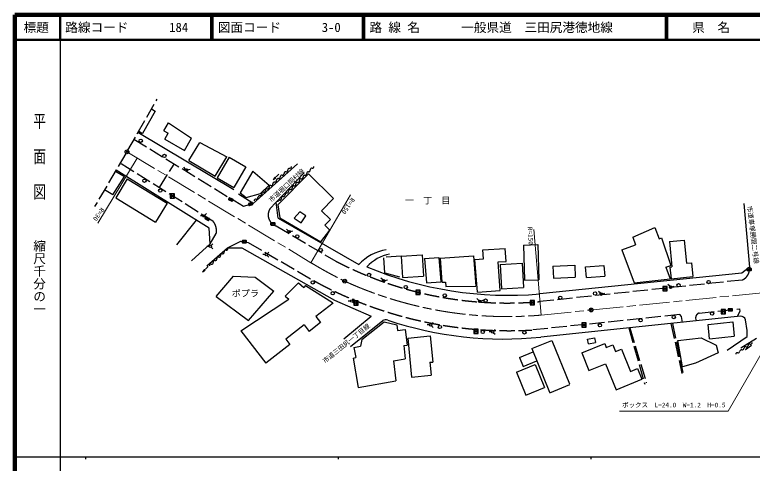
# Model space of a CAD drawing. Units: millimetres, scale not verified. Extents: x 40000 to 680000, y 20000 to 380000.
# Drawn here: x 40000 to 331906, y 202409 to 380000 of the extents above; entities that cross this region are included whole.
import ezdxf
from ezdxf.enums import TextEntityAlignment as Align

# ---------------------------------------------------------------- set-up
doc = ezdxf.new("R2010")
doc.units = ezdxf.units.MM
doc.header["$LTSCALE"] = 1000
doc.header["$PDMODE"] = 32
doc.header["$PDSIZE"] = 500
doc.linetypes.add('CHAIN', pattern=[18.5, 12, -1.5, 3.5, -1.5])
doc.linetypes.add('DASHED', pattern=[7.5, 6, -1.5])
for name, color, linetype, lineweight in [('M-BGD', 7, 'Continuous', 25), ('M-BGD-EXST', 7, 'Continuous', 25), ('M-BMK', 2, 'CHAIN', 13), ('M-BMK-SRVR', 3, 'Continuous', 25), ('M-STR-HTXT', 7, 'Continuous', 13), ('M-TTL', 2, 'Continuous', 140), ('M-TTL-BAND', 7, 'Continuous', 25), ('M-TTL-LINE', 7, 'Continuous', 50)]:
    doc.layers.add(name, color=color, linetype=linetype, lineweight=lineweight)
for name, color, linetype in [('M-BMK-HTXT', 7, 'Continuous'), ('M-OTRS', 6, 'Continuous'), ('M-TTL-TXT', 7, 'Continuous')]:
    doc.layers.add(name, color=color, linetype=linetype)
doc.styles.add('@ＭＳ ゴシック', font='')
doc.styles.add('ＭＳ ゴシック', font='')
doc.styles.get('@ＭＳ ゴシック').set_extended_font_data('@MS Gothic')
doc.styles.get('ＭＳ ゴシック').set_extended_font_data('MS Gothic')

# ---------------------------------------------------------------- blocks, each defined once
blk = doc.blocks.new('open_arrow')
at = {"color": 0, "linetype": 'Continuous', "lineweight": -2}
blk.add_lwpolyline([(7.5, 1.25), (0, 0), (7.5, -1.25)], dxfattribs=at)

msp = doc.modelspace()

# ---------------------------------------------------------------- hatches: boundary and pattern name
at = {"layer": 'M-BGD-EXST'}
for points in [[(125182, 307000, 1), (124943, 307106, 1)], [(125640, 306797, 1), (125401, 306903, 1)], [(126098, 306594, 1), (125859, 306700, 1)], [(133040, 304945, 1), (132794, 304856, 1)], [(133511, 305115, 1), (133266, 305027, 1)], [(133983, 305285, 1), (133737, 305197, 1)], [(115869, 299437, 1), (115639, 299562, 1)], [(116310, 299198, 1), (116080, 299323, 1)], [(116750, 298960, 1), (116520, 299084, 1)], [(141778, 297173, 1), (141517, 297173, 1)], [(142279, 297173, 1), (142018, 297173, 1)], [(142781, 297173, 1), (142519, 297173, 1)], [(130486, 290146, 1), (130224, 290146, 1)], [(130987, 290146, 1), (130725, 290146, 1)], [(131488, 290146, 1), (131226, 290146, 1)], [(330303, 279171, 1), (330042, 279171, 1)], [(330805, 279171, 1), (330543, 279171, 1)], [(331306, 279171, 1), (331044, 279171, 1)], [(322844, 263155, 1), (322582, 263155, 1)], [(323345, 263155, 1), (323084, 263155, 1)], [(323846, 263155, 1), (323585, 263155, 1)]]:
    msp.add_hatch(color=256, dxfattribs=at).paths.add_polyline_path(points)

# ---------------------------------------------------------------- linework, layer by layer
at = {"layer": 'M-BGD', "linetype": 'DASHED'}
for p, q in [((84778, 326370), (96329, 346607)), ((130516, 304050), (87177, 330573)), ((84024, 325073), (71573, 304024)), ((82055, 321112), (118355, 298402)), ((97258, 311601), (103063, 320851)), ((134383, 305309), (130516, 304050)), ((143478, 305774), (140961, 303135)), ((143422, 296427), (167036, 282452)), ((117390, 289290), (119764, 293331)), ((124204, 287759), (129499, 290291)), ((129499, 290291), (132447, 289787)), ((132447, 289787), (160016, 273803)), ((192932, 284437), (186073, 284002)), ((186466, 277812), (186073, 284002)), ((186466, 277812), (193472, 275909)), ((327932, 274970), (247721, 266424)), ((310830, 261864), (326818, 263492)), ((326818, 263492), (326971, 262547)), ((303240, 261252), (244602, 255161)), ((303883, 260564), (303240, 261252)), ((304292, 258203), (303883, 260564)), ((309488, 259865), (309664, 258763)), ((326047, 260532), (326971, 262547)), ((299738, 257729), (304089, 237907)), ((300356, 257793), (304387, 238330)), ((282997, 255983), (289338, 233759)), ((283468, 256033), (289942, 234304))]:
    msp.add_line(p, q, dxfattribs=at)
at = {"layer": 'M-BGD'}
for p, q in [((95640, 341865), (90604, 333021)), ((94117, 342732), (95640, 341865)), ((99043, 334001), (100864, 337191)), ((100864, 337191), (110008, 331142)), ((126678, 310623), (88760, 333346)), ((89072, 333894), (90604, 333021)), ((99043, 334001), (100704, 333052)), ((99368, 330711), (100704, 333052)), ((99368, 330711), (107207, 326236)), ((107207, 326236), (110008, 331142)), ((108844, 322252), (113264, 329475)), ((113264, 329475), (123885, 323703)), ((108844, 322252), (119373, 316064)), ((119373, 316064), (123885, 323703)), ((124844, 323572), (120125, 315432)), ((124844, 323572), (131452, 319741)), ((116920, 295539), (80102, 318442)), ((131452, 319741), (126734, 311601)), ((151893, 320909), (134383, 305309)), ((78853, 308637), (83381, 315980)), ((79912, 318120), (83381, 315980)), ((120125, 315432), (126734, 311601)), ((134295, 318069), (129275, 309465)), ((134295, 318069), (140711, 312526)), ((142340, 314808), (144483, 316907)), ((154618, 317458), (143478, 305774)), ((144190, 304762), (156278, 317055)), ((156278, 317055), (166202, 307296)), ((84528, 314987), (79971, 307466)), ((84528, 314987), (100271, 305447)), ((137315, 309174), (140711, 312526)), ((78853, 308637), (75518, 310694)), ((129275, 309465), (131566, 307611)), ((79971, 307466), (95714, 297927)), ((134383, 305309), (128558, 309019)), ((131566, 307611), (137315, 309174)), ((161408, 302420), (166202, 307296)), ((100271, 305447), (95714, 297927)), ((144299, 299391), (143478, 305774)), ((144190, 304762), (144888, 299539)), ((328552, 305254), (330816, 280058)), ((152859, 301942), (150583, 299448)), ((155233, 300407), (152859, 301942)), ((161408, 302420), (164953, 298935)), ((104149, 288902), (111901, 298660)), ((144299, 299391), (176171, 281093)), ((144888, 299539), (161203, 290084)), ((150583, 299448), (153421, 297613)), ((153421, 297613), (155233, 300407)), ((162738, 296682), (164953, 298935)), ((117390, 289290), (116920, 295539)), ((162738, 296682), (164698, 294755)), ((284590, 291923), (293352, 295729)), ((293352, 295729), (294999, 291324)), ((161203, 290084), (164698, 294755)), ((284590, 291923), (285722, 288895)), ((109963, 282512), (117390, 289290)), ((294999, 291324), (296039, 291712)), ((296039, 291712), (299720, 280734)), ((299109, 290177), (304989, 290776)), ((299109, 290177), (300125, 280194)), ((304989, 290776), (305920, 281627)), ((116006, 280551), (124204, 287759)), ((124204, 287759), (129837, 287642)), ((129837, 287642), (166524, 266942)), ((225271, 286866), (234167, 287507)), ((225523, 283366), (225271, 286866)), ((234540, 282331), (234167, 287507)), ((241352, 288823), (247095, 288977)), ((241352, 288823), (241725, 274922)), ((247095, 288977), (247468, 275076)), ((280332, 286880), (285722, 288895)), ((280332, 286880), (285210, 273831)), ((192932, 284437), (201303, 284967)), ((192932, 284437), (193472, 275909)), ((201303, 284967), (201844, 276440)), ((202232, 283499), (207919, 283903)), ((202232, 283499), (202919, 273827)), ((207919, 283903), (208606, 274231)), ((208382, 283611), (221596, 284585)), ((208382, 283611), (209085, 274073)), ((221596, 284585), (222489, 272470)), ((222159, 283124), (225523, 283366)), ((114370, 278220), (116514, 280319)), ((223098, 270097), (222159, 283124)), ((231308, 282099), (234540, 282331)), ((232126, 270748), (231308, 282099)), ((232118, 281151), (240826, 281604)), ((232118, 281151), (232619, 271530)), ((240826, 281604), (241327, 271983)), ((252997, 280468), (261643, 280860)), ((252997, 280468), (253213, 275712)), ((261643, 280860), (261859, 276104)), ((265952, 280225), (273200, 280744)), ((273200, 280744), (273506, 276480)), ((297746, 279996), (299720, 280734)), ((305920, 281627), (307894, 281828)), ((307894, 281828), (308449, 276370)), ((327743, 277683), (247783, 269458)), ((266257, 275960), (265952, 280225)), ((297746, 279996), (299454, 275427)), ((299278, 280108), (300125, 280194)), ((299278, 280108), (299749, 275484)), ((330816, 280058), (327743, 277683)), ((119771, 268463), (126641, 276506)), ((126641, 276506), (135158, 276085)), ((135158, 276085), (142488, 270595)), ((193472, 275909), (201844, 276440)), ((241725, 274922), (247468, 275076)), ((253213, 275712), (261859, 276104)), ((266257, 275960), (273506, 276480)), ((285210, 273831), (299454, 275427)), ((299749, 275484), (308449, 276370)), ((152322, 273863), (147071, 268550)), ((152322, 273863), (154399, 272039)), ((155098, 272746), (154399, 272039)), ((155098, 272746), (165702, 266038)), ((202919, 273827), (208606, 274231)), ((209085, 274073), (210453, 274174)), ((210453, 274174), (210582, 272420)), ((210582, 272420), (222489, 272470)), ((232619, 271530), (241327, 271983)), ((132514, 258918), (142488, 270595)), ((223098, 270097), (232126, 270748)), ((119771, 268463), (132514, 258918)), ((129469, 254794), (148438, 267348)), ((147071, 268550), (148438, 267348)), ((166007, 265785), (159197, 260479)), ((166524, 266942), (181102, 260590)), ((159197, 260479), (161032, 258123)), ((170213, 251694), (181102, 260590)), ((327311, 260603), (248277, 252364)), ((154525, 257224), (147296, 251592)), ((154525, 257224), (156547, 254629)), ((161032, 258123), (156547, 254629)), ((172924, 248705), (185668, 258923)), ((177321, 251475), (186218, 258443)), ((186218, 258443), (191272, 257243)), ((191272, 257243), (191499, 255019)), ((314429, 257374), (324202, 258421)), ((315034, 251731), (314429, 257374)), ((324202, 258421), (324807, 252778)), ((329893, 254934), (329198, 259236)), ((129469, 254794), (139404, 242042)), ((191499, 255019), (194578, 255408)), ((194578, 255408), (195280, 249219)), ((329893, 252642), (329893, 254934)), ((147296, 251592), (148945, 249475)), ((177321, 251475), (176831, 248745)), ((195560, 251995), (204470, 252859)), ((195560, 251995), (197065, 236476)), ((204470, 252859), (205475, 242483)), ((266722, 251602), (269517, 252088)), ((267054, 249690), (266722, 251602)), ((269517, 252088), (269849, 250176)), ((302411, 250986), (311652, 252072)), ((311652, 252072), (317608, 249177)), ((315034, 251731), (324807, 252778)), ((321946, 247175), (329893, 252642)), ((327385, 248078), (333636, 251956)), ((148945, 249475), (139404, 242042)), ((174258, 248283), (176831, 248745)), ((174258, 248283), (174980, 244265)), ((193979, 248986), (195280, 249219)), ((193979, 248986), (194574, 243752)), ((244698, 247814), (252593, 251025)), ((252593, 251025), (259590, 233823)), ((264436, 246079), (273531, 249769)), ((267054, 249690), (269849, 250176)), ((273531, 249769), (274141, 248265)), ((274141, 248265), (276666, 249289)), ((276666, 249289), (277751, 246614)), ((304304, 240633), (302411, 250986)), ((317608, 249177), (318471, 246143)), ((329200, 247407), (331586, 249226)), ((239774, 244337), (245212, 246549)), ((244698, 247814), (251695, 230612)), ((264436, 246079), (267254, 239131)), ((277751, 246614), (280150, 247587)), ((280150, 247587), (283721, 238784)), ((318471, 246143), (309508, 242052)), ((173884, 244068), (174980, 244265)), ((173884, 244068), (175982, 232393)), ((189945, 242920), (194574, 243752)), ((189945, 242920), (190838, 235062)), ((204341, 242373), (205475, 242483)), ((204341, 242373), (204840, 237229)), ((239774, 244337), (241253, 240701)), ((241253, 240701), (246691, 242913)), ((238593, 238531), (245972, 241532)), ((245972, 241532), (249697, 232372)), ((267254, 239131), (273807, 241789)), ((273807, 241789), (277982, 231496)), ((283721, 238784), (286537, 239926)), ((286537, 239926), (288265, 235666)), ((309508, 242052), (304304, 240633)), ((197065, 236476), (204840, 237229)), ((238593, 238531), (242319, 229371)), ((175982, 232393), (190838, 235062)), ((251802, 230347), (259698, 233558)), ((278040, 231519), (288265, 235666)), ((242319, 229371), (249697, 232372))]:
    msp.add_line(p, q, dxfattribs=at)
for centre in [(89854, 330127), (99214, 324126), (91350, 314253), (97595, 310400), (151822, 292201), (161143, 286840), (180242, 277009), (157945, 273990), (314620, 274160), (194771, 272161), (302762, 272867), (165855, 269735), (210206, 268892), (255937, 267935), (269712, 269626), (226350, 266823), (300856, 260265), (315977, 261660), (208279, 256360), (271625, 257056), (287723, 259007), (225264, 254397), (241713, 254232)]:
    msp.add_circle(centre, 659, dxfattribs=at)
for centre, radius, start, end in [((147426, 318435), 625, 259.40896, 5.66916), ((148670, 318558), 625, 79.40896, 185.66916), ((148900, 319787), 625, 259.40896, 5.66916), ((156349, 318448), 625, 261.39963, 7.65983), ((157588, 318614), 625, 81.39963, 187.65983), ((157775, 319850), 625, 261.39963, 7.65983), ((144479, 315730), 625, 259.40896, 5.66916), ((145723, 315854), 625, 79.40896, 185.66916), ((145952, 317082), 625, 259.40896, 5.66916), ((147196, 317206), 625, 79.40896, 185.66916), ((153498, 315643), 625, 261.39963, 7.65983), ((154737, 315809), 625, 81.39963, 187.65983), ((154923, 317045), 625, 261.39963, 7.65983), ((156162, 317212), 625, 81.39963, 187.65983), ((141302, 311797), 625, 79.40896, 185.66916), ((141532, 313026), 625, 259.40896, 5.66916), ((142775, 313149), 625, 79.40896, 185.66916), ((143005, 314378), 625, 259.40896, 5.66916), ((144249, 314501), 625, 79.40896, 185.66916), ((150646, 312837), 625, 261.39963, 7.65983), ((151885, 313004), 625, 81.39963, 187.65983), ((152072, 314240), 625, 261.39963, 7.65983), ((153311, 314407), 625, 81.39963, 187.65983), ((138355, 309093), 625, 79.40896, 185.66916), ((138584, 310321), 625, 259.40896, 5.66916), ((139828, 310445), 625, 79.40896, 185.66916), ((140058, 311674), 625, 259.40896, 5.66916), ((147608, 308796), 625, 81.39963, 187.65983), ((147795, 310032), 625, 261.39963, 7.65983), ((149033, 310199), 625, 81.39963, 187.65983), ((149220, 311435), 625, 261.39963, 7.65983), ((150459, 311601), 625, 81.39963, 187.65983), ((135407, 306388), 625, 79.40896, 185.66916), ((135637, 307617), 625, 259.40896, 5.66916), ((136881, 307741), 625, 79.40896, 185.66916), ((137111, 308969), 625, 259.40896, 5.66916), ((144756, 305991), 625, 81.39963, 187.65983), ((144943, 307227), 625, 261.39963, 7.65983), ((146182, 307394), 625, 81.39963, 187.65983), ((146369, 308630), 625, 261.39963, 7.65983), ((123520, 286135), 625, 80.19138, 186.45159), ((123733, 287367), 625, 260.19138, 6.45158), ((190445, 267646), 19611, 99.96989, 136.70879), ((119368, 283250), 625, 260.19138, 6.45158), ((120610, 283391), 625, 80.19138, 186.45159), ((120823, 284622), 625, 260.19138, 6.45158), ((122065, 284763), 625, 80.19138, 186.45159), ((122278, 285995), 625, 260.19138, 6.45158), ((191850, 268399), 17210, 101.62852, 136.8006), ((117700, 280646), 625, 80.19138, 186.45159), ((117913, 281878), 625, 260.19138, 6.45158), ((119155, 282019), 625, 80.19138, 186.45159), ((235438, 414644), 145710, 247.34121, 274.8599), ((327389, 258726), 1879, 15.75409, 92.39367), ((186773, 257009), 2210, 67.84098, 120.00233), ((233429, 396114), 144515, 251.51375, 275.89713), ((329251, 247864), 625, 71.78182, 178.04202), ((329641, 249052), 625, 251.78182, 358.04202), ((330891, 249009), 625, 71.78182, 178.04202), ((331281, 250196), 625, 251.78182, 358.04202), ((325971, 245575), 625, 71.78182, 178.04202), ((326361, 246763), 625, 251.78182, 358.04202), ((327611, 246720), 625, 71.78182, 178.04202), ((328001, 247907), 625, 251.78182, 358.04202)]:
    msp.add_arc(centre, radius, start, end, dxfattribs=at)
at = {"layer": 'M-BGD', "linetype": 'DASHED'}
for centre, radius, start, end in [((144842, 300753), 4553, 148.46071, 251.83948), ((113869, 294425), 5995, 349.48224, 41.56365), ((234831, 412634), 146777, 242.49074, 275.03803), ((325950, 279454), 4903, 293.84219, 7.07731), ((235544, 415285), 160379, 241.9049, 273.23749), ((311456, 259994), 1972, 108.51733, 183.75207)]:
    msp.add_arc(centre, radius, start, end, dxfattribs=at)
at = {"layer": 'M-BGD-EXST'}
for p, q in [((107587, 318873), (106873, 319588)), ((107944, 319021), (107944, 318011)), ((108433, 318647), (109409, 318909)), ((101484, 309071), (101484, 307353)), ((103203, 309071), (101484, 309071)), ((101484, 307353), (103203, 307353)), ((101914, 308985), (101914, 307439)), ((101914, 308212), (102773, 308212)), ((102773, 307439), (102773, 308985)), ((103203, 307353), (103203, 309071)), ((124829, 307442), (124618, 306964)), ((124706, 306734), (125981, 306169)), ((126334, 306966), (125059, 307531)), ((126211, 306258), (126423, 306736)), ((132480, 305021), (132657, 304529)), ((133896, 305717), (132585, 305244)), ((132881, 304424), (134192, 304898)), ((134297, 305121), (134120, 305613)), ((115220, 300644), (115864, 301288)), ((114443, 300321), (113532, 300321)), ((115220, 299999), (115864, 299355)), ((115553, 299906), (115304, 299446)), ((115374, 299210), (116600, 298545)), ((117015, 299311), (115790, 299976)), ((116836, 298615), (117086, 299075)), ((141277, 297434), (141277, 296911)), ((142846, 297609), (141451, 297609)), ((141451, 296737), (142846, 296737)), ((143020, 296911), (143020, 297434)), ((148235, 294443), (147520, 295158)), ((148592, 294591), (148592, 293581)), ((149080, 294217), (150056, 294478)), ((117781, 288614), (118425, 289258)), ((129984, 290408), (129984, 289885)), ((131553, 290582), (130159, 290582)), ((130159, 289710), (131553, 289710)), ((131728, 289885), (131728, 290408)), ((117003, 288292), (116092, 288292)), ((117781, 287970), (118425, 287326)), ((139081, 285007), (138170, 285007)), ((139859, 285329), (140503, 285973)), ((139859, 284685), (140503, 284041)), ((329802, 279433), (329802, 278910)), ((331371, 279607), (329977, 279607)), ((329977, 278735), (331371, 278735)), ((331545, 278910), (331545, 279433)), ((185657, 275018), (184943, 275733)), ((186015, 275166), (186015, 274156)), ((186503, 274792), (187479, 275054)), ((296492, 272339), (296492, 270620)), ((298211, 272339), (296492, 272339)), ((296922, 272253), (296922, 270706)), ((296922, 271479), (297781, 271479)), ((297781, 270706), (297781, 272253)), ((298211, 270620), (298211, 272339)), ((299242, 272468), (298528, 273183)), ((299600, 272616), (299600, 271606)), ((300088, 272242), (301064, 272503)), ((198718, 270945), (198718, 269226)), ((200437, 270945), (198718, 270945)), ((198718, 269226), (200437, 269226)), ((199148, 270859), (199148, 269312)), ((199148, 270085), (200007, 270085)), ((200007, 269312), (200007, 270859)), ((200437, 269226), (200437, 270945)), ((271791, 269752), (271077, 270466)), ((272149, 269900), (272149, 268889)), ((272637, 269525), (273613, 269787)), ((296492, 270620), (298211, 270620)), ((172899, 266600), (171988, 266600)), ((173677, 266922), (174321, 267566)), ((173677, 266278), (174321, 265634)), ((174153, 266748), (174153, 265029)), ((175872, 266748), (174153, 266748)), ((174583, 266662), (174583, 265115)), ((174583, 265889), (175443, 265889)), ((175443, 265115), (175443, 266662)), ((175872, 265029), (175872, 266748)), ((223639, 266890), (222924, 267604)), ((223996, 267038), (223996, 266027)), ((224484, 266663), (225460, 266925)), ((243946, 266918), (243946, 265199)), ((245665, 266918), (243946, 266918)), ((244376, 266832), (244376, 265285)), ((244376, 266058), (245235, 266058)), ((245235, 265285), (245235, 266832)), ((245665, 265199), (245665, 266918)), ((174153, 265029), (175872, 265029)), ((243946, 265199), (245665, 265199)), ((319571, 263355), (319571, 261636)), ((321289, 263355), (319571, 263355)), ((320000, 263269), (320000, 261722)), ((320860, 261722), (320860, 263269)), ((321289, 261636), (321289, 263355)), ((322343, 263417), (322343, 262894)), ((323912, 263591), (322517, 263591)), ((322517, 262719), (323912, 262719)), ((324086, 262894), (324086, 263417)), ((319571, 261636), (321289, 261636)), ((320000, 262496), (320860, 262496)), ((204157, 257179), (203246, 257179)), ((204934, 257502), (205578, 258146)), ((264430, 258011), (264430, 256293)), ((266149, 258011), (264430, 258011)), ((264860, 257925), (264860, 256379)), ((264860, 257152), (265719, 257152)), ((265719, 256379), (265719, 257925)), ((266149, 256293), (266149, 258011)), ((204934, 256857), (205578, 256213)), ((221676, 255521), (221676, 253802)), ((223395, 255521), (221676, 255521)), ((222106, 255435), (222106, 253888)), ((222106, 254661), (222965, 254661)), ((222965, 253888), (222965, 255435)), ((223395, 253802), (223395, 255521)), ((228747, 254426), (227836, 254426)), ((229525, 254748), (230169, 255392)), ((229525, 254104), (230169, 253460)), ((264430, 256293), (266149, 256293)), ((221676, 253802), (223395, 253802))]:
    msp.add_line(p, q, dxfattribs=at)
for points in [[(125182, 307000, 1), (124943, 307106, 1)], [(125640, 306797, 1), (125401, 306903, 1)], [(126098, 306594, 1), (125859, 306700, 1)], [(133040, 304945, 1), (132794, 304856, 1)], [(133511, 305115, 1), (133266, 305027, 1)], [(133983, 305285, 1), (133737, 305197, 1)], [(115869, 299437, 1), (115639, 299562, 1)], [(116310, 299198, 1), (116080, 299323, 1)], [(116750, 298960, 1), (116520, 299084, 1)], [(141778, 297173, 1), (141517, 297173, 1)], [(142279, 297173, 1), (142018, 297173, 1)], [(142781, 297173, 1), (142519, 297173, 1)], [(130486, 290146, 1), (130224, 290146, 1)], [(130987, 290146, 1), (130725, 290146, 1)], [(131488, 290146, 1), (131226, 290146, 1)], [(330303, 279171, 1), (330042, 279171, 1)], [(330805, 279171, 1), (330543, 279171, 1)], [(331306, 279171, 1), (331044, 279171, 1)], [(322844, 263155, 1), (322582, 263155, 1)], [(323345, 263155, 1), (323084, 263155, 1)], [(323846, 263155, 1), (323585, 263155, 1)]]:
    msp.add_lwpolyline(points, format="xyb", close=True, dxfattribs=at)
for centre, radius in [((107944, 318516), 505), ((125062, 307053), 131), ((125520, 306850), 131), ((125979, 306647), 131), ((132917, 304901), 131), ((133388, 305071), 131), ((133860, 305241), 131), ((114898, 300321), 456), ((115754, 299500), 131), ((116195, 299261), 131), ((116635, 299022), 131), ((141648, 297173), 131), ((142149, 297173), 131), ((142650, 297173), 131), ((148592, 294086), 505), ((130355, 290146), 131), ((130856, 290146), 131), ((131357, 290146), 131), ((117459, 288292), 456), ((139537, 285007), 456), ((330173, 279171), 131), ((330674, 279171), 131), ((331175, 279171), 131), ((186015, 274661), 505), ((299600, 272111), 505), ((272149, 269394), 505), ((173355, 266600), 456), ((223996, 266533), 505), ((322713, 263155), 131), ((323214, 263155), 131), ((323715, 263155), 131), ((204612, 257179), 456), ((229203, 254426), 456)]:
    msp.add_circle(centre, radius, dxfattribs=at)
for centre, start, end in [((124777, 306894), 156.10148, 246.10148), ((124989, 307372), 66.10148, 156.10148), ((126264, 306807), 336.10148, 66.10148), ((126052, 306329), 246.10148, 336.10148), ((132644, 305080), 109.84151, 199.84151), ((132821, 304588), 199.84151, 289.84151), ((133956, 305554), 19.84151, 109.84151), ((134133, 305062), 289.84151, 19.84151), ((115457, 299363), 151.52432, 241.52432), ((115707, 299823), 61.52432, 151.52432), ((116683, 298698), 241.52432, 331.52432), ((116932, 299158), 331.52432, 61.52432), ((141451, 297434), 90, 180), ((141451, 296911), 180, 270), ((142846, 297434), 0, 90), ((142846, 296911), 270, 0), ((130159, 290408), 90, 180), ((130159, 289885), 180, 270), ((131553, 290408), 0, 90), ((131553, 289885), 270, 0), ((329977, 279433), 90, 180), ((329977, 278910), 180, 270), ((331371, 279433), 0, 90), ((331371, 278910), 270, 0), ((322517, 263417), 90, 180), ((322517, 262894), 180, 270), ((323912, 263417), 0, 90), ((323912, 262894), 270, 0)]:
    msp.add_arc(centre, 174, start, end, dxfattribs=at)
at = {"layer": 'M-BMK'}
for p, q in [((85049, 325332), (157257, 281808)), ((268863, 263181), (366936, 273056)), ((248345, 261059), (267371, 263029))]:
    msp.add_line(p, q, dxfattribs=at)
for centre, radius, start, end in [((246356, 428612), 171727, 238.74553, 243.56789), ((235013, 415522), 155037, 245.72292, 274.93315)]:
    msp.add_arc(centre, radius, start, end, dxfattribs=at)
at = {"layer": 'M-BMK-SRVR'}
for centre in [(84406, 325719), (170586, 274505), (268117, 263106)]:
    msp.add_circle(centre, 750, dxfattribs=at)
at = {"layer": 'M-OTRS'}
for p in [(84406, 325719), (170586, 274505), (268117, 263106)]:
    msp.add_point(p, dxfattribs=at)
at = {"layer": 'M-STR-HTXT'}
for p, q in [((72907, 297504), (88500, 323251)), ((157257, 281808), (172934, 308715)), ((248345, 261059), (245518, 295029))]:
    msp.add_line(p, q, dxfattribs=at)
msp.add_lwpolyline([(344848, 261908), (322388, 223006), (279393, 223006)], dxfattribs=at)
at = {"layer": 'M-TTL'}
for p, q in [((40000, 380000), (40000, 20000)), ((680000, 380000), (40000, 380000))]:
    msp.add_line(p, q, dxfattribs=at)
at = {"layer": 'M-TTL-BAND'}
for p, q in [((58000, 370000), (58000, 20000)), ((40000, 205000), (579000, 205000)), ((68000, 205000), (68000, 204000)), ((168000, 205000), (168000, 204000)), ((268000, 205000), (268000, 204000))]:
    msp.add_line(p, q, dxfattribs=at)
at = {"layer": 'M-TTL-LINE'}
for p, q in [((58000, 380000), (58000, 370000)), ((117750, 380000), (117750, 370000)), ((118250, 380000), (118250, 370000)), ((177750, 380000), (177750, 370000)), ((178250, 380000), (178250, 370000)), ((297750, 380000), (297750, 370000)), ((298250, 380000), (298250, 370000)), ((40000, 370000), (680000, 370000))]:
    msp.add_line(p, q, dxfattribs=at)

# ---------------------------------------------------------------- block references
at = {"layer": 'M-BGD', "xscale": 150, "yscale": 150}
for p, rotation in [((142340, 314808), 44.4), ((114370, 278220), 44.4), ((329200, 247407), 37.3)]:
    msp.add_blockref('open_arrow', p, dxfattribs=dict(at, rotation=rotation))

# ---------------------------------------------------------------- texts
at = {"layer": 'M-BMK-HTXT', "style": 'ＭＳ ゴシック'}
for s, rotation, p in [('市道堀口岡村線', 42.698, (147587, 312395)), ('市道車塚勝間二号線', 276.775, (332208, 292857)), ('市道三田尻一丁目線', 39.021, (171215, 249878))]:
    msp.add_text(s, height=1833, rotation=rotation, dxfattribs=at).set_placement(p, align=Align.MIDDLE_CENTER)
for s, p in [('一\u3000丁\u3000目', (203472, 306479)), ('ポプラ', (131276, 269698))]:
    msp.add_text(s, height=2566, dxfattribs=at).set_placement(p, align=Align.MIDDLE_CENTER)
at = {"layer": 'M-STR-HTXT', "style": 'ＭＳ ゴシック'}
for s, rotation, p in [('R=150', 235.964, (171975, 304289)), ('R=30', 234.319, (73239, 300964)), ('R=150', 273.16, (244140, 292462))]:
    msp.add_text(s, height=1833, rotation=rotation, dxfattribs=at).set_placement(p, align=Align.MIDDLE_CENTER)
msp.add_text('ボックス\u3000L=24.0\u3000W=1.2\u3000H=0.5', height=1833, dxfattribs=at).set_placement((280393, 224006), align=Align.BOTTOM_LEFT)
at = {"layer": 'M-TTL-BAND', "style": '@ＭＳ ゴシック', "width": 1.4}
msp.add_text('平  面  図', height=3666, rotation=270, dxfattribs=at).set_placement((49777, 306475), align=Align.MIDDLE_RIGHT)
at = {"layer": 'M-TTL-BAND', "style": '@ＭＳ ゴシック'}
msp.add_text('縮尺千分の一', height=3666, rotation=270, dxfattribs=at).set_placement((49777, 261030), align=Align.MIDDLE_RIGHT)
at = {"layer": 'M-TTL-TXT', "style": 'ＭＳ ゴシック'}
for s, p in [('標題', (48500, 375000)), ('県\u3000名', (315625, 375000))]:
    msp.add_text(s, height=3666, dxfattribs=at).set_placement(p, align=Align.MIDDLE_CENTER)
for s, p in [('路線コード', (60000, 375000)), ('184', (101142, 375000)), ('図面コード', (120380, 375000)), ('3-0', (161521, 375000)), ('路 線 名', (180380, 375000)), ('一般県道\u3000三田尻港徳地線', (216734, 375000))]:
    msp.add_text(s, height=3666, dxfattribs=at).set_placement(p, align=Align.MIDDLE_LEFT)

doc.saveas('drawing.dxf')
